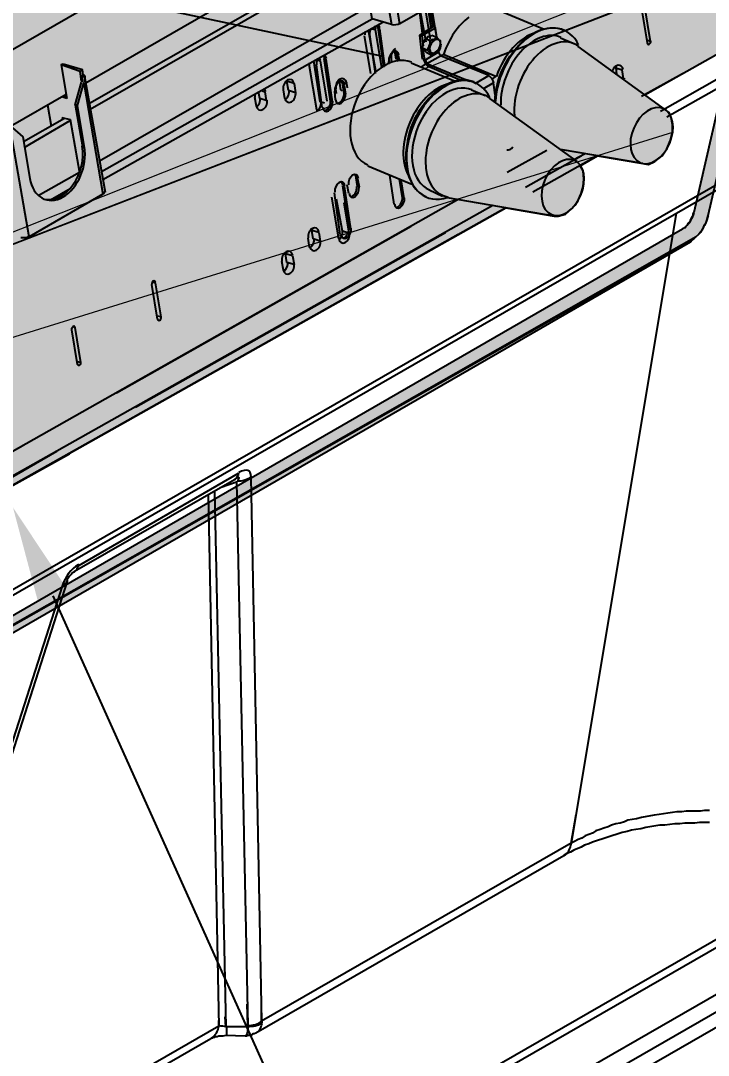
# Model space of a CAD drawing. Header units: feet. Extents: x -689 to 11593, y -511 to 1546.
# Drawn here: x 100.38 to 118.09, y 1301.52 to 1328.2 of the extents above; entities that cross this region are included whole.
import ezdxf
from ezdxf import colors
from ezdxf.entities.mleader import LeaderData, LeaderLine
from ezdxf.enums import TextEntityAlignment as Align
from ezdxf.math import Vec2, Vec3

# ---------------------------------------------------------------- set-up
doc = ezdxf.new("R2018")
doc.units = ezdxf.units.FT
doc.header["$MEASUREMENT"] = 0
for name, color, linetype in [('EQUIPMENT', 6, 'Continuous'), ('G-ANNO-TEXT', 1, 'Continuous'), ('PDF_0', 7, 'Continuous'), ('PDF_THIN', 7, 'Continuous'), ('TEXT', 1, 'Continuous')]:
    doc.layers.add(name, color=color, linetype=linetype)
doc.styles.add('NEI-A', font='arial.ttf')
doc.styles.get("Standard").update_dxf_attribs({"font": 'arial.ttf'})

# ---------------------------------------------------------------- blocks, each defined once
blk = doc.blocks.new('DETAIL_TITLE')
at = {"style": 'NEI-A', "flags": 8}
blk.add_attdef('#', text='', height=0.2, dxfattribs=at).set_placement((0.5922, -0.5109), align=Align.MIDDLE_CENTER)
at = {"lineweight": 30, "flags": 104}
blk.add_attdef('DETAIL_TITLE', text='', height=0.2, dxfattribs=at).set_placement((0.9099, -0.5251), align=Align.BOTTOM_LEFT)
at = {"style": 'NEI-A'}
for tag, p in [('SCALE:', (0.9386, -0.7379)), ('1"_=_', (1.5474, -0.7379))]:
    blk.add_attdef(tag, text='', height=0.1, dxfattribs=at).set_placement(p, align=Align.BOTTOM_LEFT)

msp = doc.modelspace()

# ---------------------------------------------------------------- linework, layer by layer
at = {"layer": 'EQUIPMENT'}
for points in [[(117.02884, 1325.71684), (120.47014, 1327.65715), (121.58673, 1328.27951), (121.71487, 1328.609), (120.98268, 1328.84696), (121.40369, 1329.81711), (121.27555, 1330.58592)], [(116.8641, 1325.86328), (118.31017, 1326.68699), (121.71487, 1328.609)], [(92.53702, 1311.80519), (92.90311, 1309.35235), (118.43831, 1324.0511), (118.43831, 1326.52225)], [(117.94408, 1322.80638), (117.98069, 1322.8796), (117.99899, 1322.93451), (118.0356, 1322.98942), (118.05391, 1323.04434), (118.09052, 1323.17247), (118.87762, 1326.57717), (118.47492, 1326.54056), (117.72442, 1323.24569), (117.70612, 1323.19078), (117.66951, 1323.09925)], [(92.79328, 1309.13269), (118.34678, 1323.84975), (118.38339, 1323.86805), (118.43831, 1323.88636), (118.49322, 1323.92297), (118.60305, 1323.95958), (118.67627, 1323.97788), (118.73119, 1323.99619), (119.02406, 1324.06941)], [(73.51833, 1297.03322), (73.4085, 1297.39931), (117.43154, 1322.82468), (117.44985, 1322.84299), (117.48646, 1322.86129), (117.50476, 1322.86129), (117.52307, 1322.8979), (117.61459, 1322.98942), (117.66951, 1323.09925)], [(117.2668, 1323.22739), (114.55769, 1306.99103), (114.68582, 1307.72322)], [(117.6329, 1323.02603), (117.57798, 1322.97112), (117.54137, 1322.91621), (117.50476, 1322.8796), (117.43154, 1322.82468)], [(117.6329, 1323.02603), (117.6329, 1323.04434), (117.68781, 1323.15417), (117.70612, 1323.17247), (117.70612, 1323.20908), (117.72442, 1323.24569)], [(118.09052, 1323.17247), (118.0356, 1323.00773), (118.0173, 1322.97112), (117.99899, 1322.91621), (117.96238, 1322.86129), (117.94408, 1322.82468), (117.90747, 1322.76977), (117.88916, 1322.73316), (117.70612, 1322.55011), (117.66951, 1322.5318)], [(117.85255, 1322.69655), (117.88916, 1322.75146), (117.94408, 1322.80638)], [(117.77934, 1322.62333), (73.4085, 1297.39931)], [(117.66951, 1322.5318), (73.4085, 1297.39931), (117.72442, 1322.56841)], [(73.51833, 1297.03322), (117.6329, 1322.49519), (117.66951, 1322.5318), (117.72442, 1322.56841)], [(139.98306, 1316.98545), (87.1371, 1286.56287)], [(140.1478, 1316.87562), (87.32015, 1286.45304)], [(105.47851, 1302.26839), (96.19798, 1296.92339), (101.57959, 1313.7455), (101.57959, 1313.80041), (101.6162, 1313.83702), (101.6162, 1313.85533), (101.65281, 1313.89194), (101.68942, 1313.92855), (101.68942, 1313.94685), (101.70772, 1313.96516), (101.72603, 1313.96516), (101.74433, 1313.98346), (101.76264, 1313.98346), (101.76264, 1314.00177), (105.88122, 1316.36309), (105.89952, 1316.36309), (105.89952, 1316.38139)], [(101.87246, 1314.14821), (105.99104, 1316.52783)], [(106.30223, 1316.418), (106.5768, 1302.39652), (106.5768, 1303.03719)], [(105.36868, 1316.07021), (105.66156, 1302.25009), (105.64325, 1302.50635)], [(105.51512, 1316.16173), (105.93613, 1316.30817), (106.22901, 1302.2867), (106.2107, 1302.83584)], [(105.20394, 1315.97869), (105.47851, 1302.26839), (105.47851, 1302.41483)], [(88.01573, 1284.80561), (140.87999, 1315.24649)], [(118.12713, 1307.83305), (117.99899, 1307.83305), (117.88916, 1307.81475), (117.52307, 1307.81475), (117.41324, 1307.79644), (117.28511, 1307.79644), (117.17528, 1307.77814), (117.04714, 1307.75983), (116.82749, 1307.72322), (116.69935, 1307.70492), (116.36987, 1307.65), (116.24173, 1307.61339), (116.02207, 1307.57678), (115.93055, 1307.54017), (115.82072, 1307.50356), (115.71089, 1307.48526), (115.60106, 1307.44865), (115.50954, 1307.41204), (115.39971, 1307.37543), (115.30819, 1307.33882), (115.19836, 1307.30221), (115.10683, 1307.2473), (114.92379, 1307.17408), (114.83226, 1307.11916), (114.74074, 1307.08255), (114.64921, 1307.02764), (114.55769, 1306.99103), (106.5768, 1302.39652)], [(118.12713, 1307.52187), (117.87086, 1307.52187), (117.74273, 1307.50356), (117.48646, 1307.50356), (117.35833, 1307.48526), (117.23019, 1307.48526), (116.97392, 1307.44865), (116.84579, 1307.44865), (116.58952, 1307.41204), (116.47969, 1307.39373), (116.35156, 1307.35713), (116.22343, 1307.33882), (116.1136, 1307.32052), (116.00377, 1307.28391), (115.87564, 1307.2656), (115.10683, 1307.00933), (115.01531, 1306.97272), (114.90548, 1306.93611), (114.81396, 1306.8812), (114.63091, 1306.80798), (114.53939, 1306.75307), (114.44786, 1306.71646), (114.37464, 1306.66154), (106.43036, 1302.08534), (106.39375, 1302.06704), (106.35714, 1302.06704), (106.33884, 1302.04873), (106.30223, 1302.03043), (106.22901, 1302.03043), (106.1924, 1302.01212), (106.15579, 1302.01212), (105.66156, 1302.03043), (105.58834, 1302.01212), (105.47851, 1302.01212), (105.4419, 1301.99382), (105.38699, 1301.99382), (105.36868, 1301.97551), (105.33207, 1301.97551), (105.31377, 1301.95721), (105.29546, 1301.95721), (105.27716, 1301.9389), (96.10645, 1296.66712)]]:
    msp.add_lwpolyline(points, dxfattribs=at)
msp.add_lwpolyline([(87.85099, 1285.09849), (87.85099, 1285.55611), (140.67864, 1315.97869), (140.71525, 1315.53937)], close=True, dxfattribs=at)
msp.add_lwpolyline([(101.86937, 1314.17638, 0.18088695), (101.45145, 1313.63567), (95.86849, 1296.22781), (96.12476, 1297.01491)], format="xyb", dxfattribs=at)
for points in [[(106.31629, 1316.43666), (106.31193, 1316.61408), (106.19428, 1316.653), (105.99918, 1316.54155)], [(105.90362, 1316.37534), (105.95418, 1316.40445), (105.98758, 1316.46051), (105.99928, 1316.53588)], [(105.96682, 1316.33312), (106.03165, 1316.40752), (106.01614, 1316.43011), (105.92365, 1316.39603)], [(105.95577, 1316.32642), (106.08925, 1316.32608), (106.21808, 1316.36529), (106.31393, 1316.43544)], [(101.76674, 1313.99571), (101.8173, 1314.02483), (101.8507, 1314.08089), (101.8624, 1314.15626)], [(114.36913, 1306.66652), (114.47187, 1306.72569), (114.54056, 1306.83822), (114.56583, 1306.98879)]]:
    msp.add_open_spline(points, degree=3, dxfattribs=at)
for points in [[(117.72442, 1323.24569), (118.09052, 1323.17247), (118.47492, 1326.54056)], [(118.09052, 1323.17247), (118.47492, 1326.54056), (118.87762, 1326.57717)], [(117.43154, 1322.82468), (117.94408, 1322.80638), (73.4085, 1297.39931)], [(117.94408, 1322.80638), (73.4085, 1297.39931), (117.88916, 1322.75146)], [(117.88916, 1322.75146), (117.85255, 1322.69655), (73.4085, 1297.39931)], [(117.85255, 1322.69655), (73.4085, 1297.39931), (117.77934, 1322.62333)], [(117.6329, 1322.49519), (73.4085, 1297.39931), (73.51833, 1297.03322)]]:
    msp.add_solid(points, dxfattribs=at)
at = {"layer": 'PDF_0', "lineweight": 25}
msp.add_lwpolyline([(100.1152, 1316.18004), (112.87365, 1323.37383), (114.11838, 1323.15417), (114.2282, 1323.15417), (114.41125, 1323.20908), (114.576, 1323.35552), (114.72243, 1323.52026), (114.81396, 1323.73992), (114.86887, 1323.92297), (114.88718, 1324.10602), (114.86887, 1324.32567), (114.79565, 1324.45381), (115.23497, 1324.71008), (116.40648, 1324.50872), (116.55291, 1324.49042), (116.71766, 1324.56364), (116.90071, 1324.71008), (117.02884, 1324.89312), (117.12036, 1325.11278), (117.17528, 1325.31413), (117.17528, 1325.51549), (117.13867, 1325.69853), (117.08375, 1325.82667), (116.99223, 1325.89989), (116.46139, 1326.28429), (120.98268, 1328.84696)], dxfattribs=at)
at = {"layer": 'PDF_0', "color": 7, "true_color": 0xffffff, "transparency": 33554559}
for points in [[(117.6329, 1323.02603), (118.0356, 1322.98942), (117.57798, 1322.97112)], [(117.66951, 1323.09925), (118.05391, 1323.04434), (117.6329, 1323.02603)], [(118.05391, 1323.04434), (117.6329, 1323.02603), (118.0356, 1322.98942)], [(117.70612, 1323.19078), (118.09052, 1323.17247), (117.66951, 1323.09925)], [(118.09052, 1323.17247), (117.66951, 1323.09925), (118.05391, 1323.04434)], [(117.72442, 1323.24569), (117.70612, 1323.19078), (118.09052, 1323.17247)], [(117.50476, 1322.8796), (117.43154, 1322.82468), (117.94408, 1322.80638)], [(117.54137, 1322.91621), (117.98069, 1322.8796), (117.50476, 1322.8796)], [(117.98069, 1322.8796), (117.50476, 1322.8796), (117.94408, 1322.80638)], [(117.57798, 1322.97112), (117.99899, 1322.93451), (117.54137, 1322.91621)], [(117.99899, 1322.93451), (117.54137, 1322.91621), (117.98069, 1322.8796)], [(118.0356, 1322.98942), (117.57798, 1322.97112), (117.99899, 1322.93451)]]:
    msp.add_solid(points, dxfattribs=at)
at = {"layer": 'PDF_THIN', "lineweight": 25}
for points in [[(69.32653, 1309.71844), (122.26401, 1340.17763), (122.30062, 1339.93967)], [(109.37743, 1331.18997), (109.41404, 1331.08015), (109.41404, 1331.06184), (109.92658, 1328.09646), (109.43235, 1328.2429)], [(112.04993, 1329.21306), (110.14623, 1328.11477), (109.652, 1331.00693), (109.96319, 1330.69575), (110.14623, 1329.61576)], [(102.05551, 1326.59547), (109.01134, 1330.60422)], [(102.14704, 1326.06463), (108.99303, 1329.98186)], [(102.45822, 1324.30737), (109.43235, 1328.2429), (109.13947, 1329.94525), (108.91981, 1330.01847), (108.93812, 1329.94525)], [(102.16534, 1325.91819), (109.13947, 1329.92694)], [(116.46139, 1326.28429), (120.98268, 1328.84696)], [(102.4033, 1324.58194), (109.37743, 1328.59069)], [(110.73199, 1327.87681), (110.65877, 1328.40765)], [(110.82351, 1327.63884), (110.67707, 1328.42595)], [(110.93334, 1327.71206), (110.80521, 1328.49917)], [(110.95165, 1328.00494), (110.87843, 1328.53578)], [(111.00656, 1328.02324), (110.91504, 1328.57239)], [(110.95165, 1328.59069), (111.07978, 1327.80359)], [(113.86211, 1327.96833), (112.72721, 1328.44425)], [(116.36987, 1328.49917), (116.5163, 1327.62054)], [(116.60783, 1327.65715), (116.46139, 1328.55408)], [(109.70692, 1328.15138), (102.49483, 1324.08771)], [(109.39574, 1326.83343), (109.23099, 1327.80359)], [(109.52387, 1326.90665), (109.34082, 1327.95003)], [(109.35913, 1327.8402), (109.50557, 1326.83343)], [(109.41404, 1327.98663), (109.50557, 1327.96833), (109.67031, 1326.97987)], [(109.57879, 1328.02324), (109.72522, 1326.99818)], [(109.6337, 1327.98663), (109.57879, 1328.02324)], [(109.76183, 1327.03479), (109.6337, 1327.98663)], [(110.73199, 1327.19953), (110.65877, 1327.82189), (111.00656, 1328.04155), (111.06147, 1328.00494)], [(110.65877, 1327.82189), (110.71368, 1327.80359), (110.75029, 1327.54732)], [(110.96995, 1327.82189), (111.09808, 1327.76698), (111.06147, 1328.00494), (110.71368, 1327.80359)], [(110.95165, 1327.30936), (110.84182, 1327.36427), (110.7869, 1327.41919), (110.75029, 1327.4558), (110.73199, 1327.49241), (110.73199, 1327.52901), (110.75029, 1327.54732), (110.75029, 1327.62054), (110.7686, 1327.63884), (110.7686, 1327.65715), (110.80521, 1327.73037), (110.82351, 1327.73037), (110.87843, 1327.78528), (110.89673, 1327.78528), (110.91504, 1327.80359), (110.95165, 1327.80359), (110.96995, 1327.82189)], [(114.33803, 1327.93172), (114.35634, 1327.93172)], [(110.91504, 1327.67545), (110.80521, 1327.73037)], [(110.87843, 1327.78528), (110.82351, 1327.73037)], [(110.89673, 1327.52901), (110.89673, 1327.54732), (110.91504, 1327.58393)], [(110.91504, 1327.67545), (110.95165, 1327.67545)], [(110.91504, 1327.67545), (110.91504, 1327.58393)], [(111.00656, 1327.71206), (110.96995, 1327.69376), (110.95165, 1327.67545)], [(111.00656, 1327.71206), (111.02486, 1327.71206)], [(111.06147, 1327.74867), (111.02486, 1327.71206)], [(111.06147, 1327.74867), (111.07978, 1327.74867), (111.09808, 1327.76698), (111.11639, 1327.74867)], [(111.153, 1327.71206), (111.11639, 1327.74867)], [(111.153, 1327.71206), (111.153, 1327.69376)], [(111.18961, 1327.58393), (111.18961, 1327.67545), (111.153, 1327.69376)], [(114.63091, 1327.60223), (114.28312, 1327.74867)], [(116.60783, 1327.65715), (116.498, 1327.69376)], [(110.05471, 1327.19953), (110.0181, 1327.41919), (110.03641, 1327.41919)], [(110.05471, 1327.30936), (110.09132, 1327.14461)], [(110.10962, 1327.29105), (110.05471, 1327.30936)], [(110.14623, 1327.14461), (110.10962, 1327.29105)], [(110.73199, 1327.49241), (110.86012, 1327.43749)], [(110.7869, 1327.18122), (110.75029, 1327.4558)], [(110.7869, 1327.18122), (111.13469, 1327.38258), (111.13469, 1327.40088)], [(110.84182, 1327.0897), (111.18961, 1327.29105)], [(110.87843, 1327.41919), (110.86012, 1327.43749), (110.87843, 1327.4741), (110.87843, 1327.49241)], [(110.89673, 1327.52901), (110.87843, 1327.49241)], [(110.87843, 1327.41919), (110.91504, 1327.38258)], [(110.91504, 1327.36427), (110.91504, 1327.38258)], [(110.91504, 1327.36427), (110.95165, 1327.34597), (110.95165, 1327.30936), (110.98825, 1327.30936), (111.02486, 1327.34597)], [(111.04317, 1327.34597), (111.02486, 1327.34597)], [(111.04317, 1327.34597), (111.07978, 1327.36427), (111.11639, 1327.40088)], [(112.43433, 1326.77852), (111.18961, 1327.29105)], [(112.52586, 1326.68699), (112.61738, 1326.76021), (111.26283, 1327.32766), (111.20791, 1327.29105)], [(116.99223, 1325.89989), (114.74074, 1327.52901)], [(101.46976, 1327.07139), (101.41484, 1327.05309), (101.56128, 1326.19276)], [(101.94568, 1326.63208), (101.90907, 1326.88835), (101.41484, 1327.05309)], [(101.90907, 1326.88835), (101.96399, 1326.92496), (101.46976, 1327.07139)], [(108.20593, 1326.06463), (108.0961, 1326.10124), (107.93135, 1327.16292)], [(107.98627, 1327.19953), (108.0961, 1327.16292), (108.26084, 1326.11955)], [(107.98627, 1327.05309), (108.13271, 1325.9548)], [(108.18762, 1327.21783), (108.35236, 1326.11955)], [(108.24253, 1327.19953), (108.18762, 1327.21783)], [(108.40728, 1326.10124), (108.24253, 1327.19953)], [(109.85336, 1327.14461), (109.85336, 1327.07139)], [(109.92658, 1327.14461), (109.92658, 1327.21783)], [(110.43911, 1327.108), (111.57401, 1326.63208)], [(110.69538, 1326.99818), (110.80521, 1327.07139)], [(110.84182, 1327.0897), (111.9401, 1326.63208)], [(110.86012, 1327.03479), (111.73875, 1326.65038)], [(102.0189, 1326.74191), (101.92738, 1326.76021), (101.98229, 1326.79682), (101.96399, 1326.92496)], [(102.0189, 1326.76021), (102.54974, 1323.77653)], [(112.08654, 1326.57717), (112.43433, 1326.77852)], [(115.71089, 1326.97987), (115.87564, 1326.92496)], [(115.71089, 1326.97987), (115.7292, 1326.81513)], [(115.91225, 1326.7053), (115.87564, 1326.92496)], [(116.36987, 1326.24768), (117.43154, 1326.83343)], [(101.83585, 1326.00972), (101.78094, 1326.02802), (101.94568, 1326.61377)], [(101.78094, 1326.02802), (101.96399, 1324.94804), (102.0189, 1324.92973), (101.83585, 1326.00972), (102.0006, 1326.59547)], [(102.0006, 1326.59547), (102.49483, 1323.72162)], [(107.27238, 1326.39412), (107.23577, 1326.63208)], [(107.41882, 1326.57717), (107.23577, 1326.63208)], [(107.41882, 1326.57717), (107.45543, 1326.3392)], [(108.66355, 1326.54056), (108.70015, 1326.3209)], [(108.71846, 1326.52225), (108.66355, 1326.54056)], [(108.75507, 1326.30259), (108.71846, 1326.52225)], [(112.04993, 1326.59547), (112.06824, 1326.59547)], [(112.59908, 1326.28429), (112.56247, 1326.59547), (112.2879, 1326.43073)], [(115.91225, 1326.7053), (115.85733, 1326.7236)], [(100.1152, 1325.47888), (101.54298, 1326.30259)], [(101.56128, 1326.19276), (101.43315, 1326.22937)], [(101.48806, 1326.26598), (101.54298, 1326.24768)], [(106.44866, 1325.99141), (106.41205, 1326.21107)], [(106.54019, 1326.19276), (106.50358, 1326.35751)], [(106.5768, 1326.39412), (106.66832, 1326.35751)], [(106.66832, 1326.35751), (106.70493, 1326.13785)], [(107.18086, 1326.19276), (107.14425, 1326.41242)], [(107.45543, 1326.3392), (107.27238, 1326.39412)], [(108.46219, 1326.37581), (108.4805, 1326.15615)], [(108.51711, 1326.3209), (108.4988, 1326.43073)], [(108.75507, 1326.30259), (108.70015, 1326.3209)], [(111.99502, 1326.41242), (112.34281, 1326.26598)], [(115.23497, 1324.71008), (116.40648, 1324.50872), (116.55291, 1324.49042), (116.71766, 1324.56364), (116.90071, 1324.71008), (117.02884, 1324.89312), (117.12036, 1325.11278), (117.17528, 1325.31413), (117.17528, 1325.51549), (117.13867, 1325.69853), (117.08375, 1325.82667), (116.99223, 1325.89989), (116.46139, 1326.28429)], [(101.06705, 1326.02802), (101.15858, 1325.47888)], [(106.70493, 1326.13785), (106.54019, 1326.19276)], [(108.40728, 1326.10124), (108.35236, 1326.11955)], [(112.45264, 1326.19276), (114.70413, 1324.56364)], [(100.44469, 1325.07617), (101.50637, 1325.68023)], [(101.43315, 1325.69853), (101.45145, 1325.66193)], [(101.43315, 1325.69853), (101.65281, 1325.64362), (101.89077, 1324.27076)], [(102.49483, 1323.72162), (100.59113, 1322.62333), (100.0969, 1325.49718), (100.42639, 1325.20431), (100.60943, 1324.12432)], [(100.46299, 1324.92973), (101.65281, 1325.62532)], [(116.40648, 1324.50872), (114.28312, 1324.87482)], [(112.91026, 1324.28907), (113.93533, 1324.85651)], [(113.38618, 1323.90466), (114.81396, 1324.71008)], [(115.14344, 1324.65516), (113.56923, 1323.77653)], [(114.63091, 1324.61855), (114.90548, 1324.76499)], [(115.23497, 1324.71008), (114.79565, 1324.45381)], [(109.32252, 1324.45381), (110.45742, 1323.97788)], [(112.87365, 1323.37383), (114.11838, 1323.15417), (114.2282, 1323.15417), (114.41125, 1323.20908), (114.576, 1323.35552), (114.72243, 1323.52026), (114.81396, 1323.73992), (114.86887, 1323.92297), (114.88718, 1324.10602), (114.86887, 1324.32567), (114.79565, 1324.45381)], [(100.82909, 1323.68501), (101.89077, 1324.28907)], [(109.01134, 1324.14263), (109.04795, 1323.92297)], [(109.06625, 1324.10602), (109.01134, 1324.14263)], [(109.10286, 1323.90466), (109.06625, 1324.10602)], [(109.9998, 1323.46535), (109.88997, 1324.21585)], [(110.12793, 1324.10602), (110.20115, 1323.63009)], [(110.20115, 1323.63009), (110.25606, 1323.61179), (110.18284, 1324.08771)], [(101.14027, 1323.57518), (101.65281, 1323.86805)], [(108.66355, 1323.94127), (108.82829, 1322.84299)], [(108.71846, 1323.92297), (108.66355, 1323.94127)], [(108.8832, 1322.82468), (108.71846, 1323.92297)], [(108.82829, 1323.73992), (108.79168, 1323.95958)], [(109.10286, 1323.90466), (109.04795, 1323.92297)], [(110.89673, 1323.83145), (111.24452, 1323.6667)], [(111.66553, 1323.59348), (99.45623, 1316.69257)], [(108.57202, 1322.56841), (108.38897, 1323.6484)], [(108.60863, 1322.67824), (108.46219, 1323.75823)], [(108.70015, 1323.50196), (108.82829, 1322.71485), (108.66355, 1322.76977), (108.51711, 1323.59348)], [(110.80521, 1323.6667), (110.82351, 1323.6484)], [(114.11838, 1323.15417), (111.37266, 1323.63009)], [(112.54416, 1323.42874), (99.95046, 1316.32648)], [(112.87365, 1323.37383), (100.1152, 1316.18004)], [(102.84262, 1318.59627), (110.43911, 1322.8979)], [(103.33685, 1318.23018), (111.31774, 1322.73316)], [(107.91305, 1322.56841), (107.87644, 1322.78807)], [(108.05949, 1322.73316), (107.87644, 1322.78807)], [(108.05949, 1322.73316), (108.0961, 1322.5135)], [(108.8832, 1322.82468), (108.82829, 1322.84299)], [(111.64723, 1322.67824), (103.46498, 1318.06543)], [(107.82152, 1322.34876), (107.78491, 1322.58672)], [(108.0961, 1322.5135), (107.91305, 1322.56841)], [(108.55372, 1322.56841), (108.62694, 1322.60502)], [(107.14425, 1321.763), (107.10764, 1321.98266)], [(107.23577, 1321.96436), (107.19916, 1322.18401)], [(107.38221, 1322.1291), (107.19916, 1322.18401)], [(107.41882, 1321.90944), (107.23577, 1321.96436)], [(107.38221, 1322.1291), (107.41882, 1321.90944)], [(107.14425, 1321.763), (107.19916, 1321.78131)], [(103.9043, 1320.49997), (103.75786, 1321.39691)], [(103.77616, 1321.45182), (103.84938, 1321.43352)], [(103.99582, 1320.55489), (103.84938, 1321.43352)], [(103.99582, 1320.55489), (103.88599, 1320.57319)], [(101.83585, 1319.32846), (101.68942, 1320.2254)], [(101.92738, 1319.38338), (101.78094, 1320.28031), (101.70772, 1320.29862)], [(101.81755, 1319.41999), (101.92738, 1319.38338)], [(99.38301, 1316.65596), (100.42639, 1317.24172)], [(99.87724, 1316.27156), (101.30502, 1317.09528)], [(101.6345, 1317.02206), (100.02368, 1316.12512)]]:
    msp.add_lwpolyline(points, dxfattribs=at)
at = {"layer": 'PDF_THIN', "color": 7, "lineweight": 0, "true_color": 0xffffff}
for points in [[(117.17528, 1325.31413), (68.59434, 1310.21267), (121.55012, 1331.24489), (121.62334, 1331.26319)], [(121.34877, 1330.64083), (68.59434, 1310.21267), (121.38538, 1330.65914)], [(121.31216, 1330.60422), (68.59434, 1310.21267), (121.34877, 1330.62253)]]:
    msp.add_lwpolyline(points, dxfattribs=at)
at = {"layer": 'PDF_THIN', "lineweight": 25}
for points in [[(112.58902, 1326.11728, -0.17138785), (113.2227, 1327.5737)], [(112.98323, 1327.27822, 0.11602849), (112.62979, 1326.44488, -0.11602849)], [(108.00457, 1325.89989), (107.82152, 1327.01648, -0.09276661), (107.82041, 1327.11089)], [(115.70669, 1327.01765, -0.03591116), (115.71336, 1326.99147)], [(102.01347, 1326.60555, 0.06204264), (102.03494, 1326.73785, -0.06204264)], [(107.25654, 1326.62537, 0.03591116), (107.24987, 1326.65156, -0.03591116)], [(108.64771, 1326.40571, -0.02216926), (108.64524, 1326.39412), (108.62694, 1326.41242), (108.59033, 1326.63208), (108.77337, 1326.57717), (108.79168, 1326.46734)], [(108.60443, 1326.66986, -0.03591116), (108.6111, 1326.64368)], [(115.9359, 1326.69362, 0.02751033), (115.93302, 1326.7169, -0.02751033)], [(110.69513, 1325.94197, 0.11602849), (110.34169, 1325.10863, -0.11602849)], [(111.39868, 1325.97205, 0.19076359), (110.80545, 1324.57336, -0.19076359)], [(107.89721, 1322.79967, 0.03591116), (107.89054, 1322.82585, -0.03591116)], [(107.21327, 1322.2218, -0.03591116), (107.21993, 1322.19561)], [(106.22495, 1302.28696, -0.04552843), (106.22901, 1302.25009), (105.66156, 1302.25009)]]:
    msp.add_lwpolyline(points, format="xyb", dxfattribs=at)
for centre, radius, start, end in [((109.48182, 1327.86883), 0.23841, 168.515436, 189.715302), ((110.9608, 1327.57477), 0.24711, 312.988206, 3.5154), ((109.83518, 1327.39751), 0.18836, 10.175953, 18.402649), ((109.88075, 1327.17911), 0.17931, 10.134349, 10.284269), ((109.32407, 1326.8816), 0.20556, 8.249635, 10.269066), ((106.64458, 1326.25801), 0.23841, 168.515436, 189.715302), ((105.70614, 1304.0226), 1.75508, 262.706757, 268.498395), ((106.16791, 1302.433), 0.43201, 347.952095, 355.515317)]:
    msp.add_arc(centre, radius, start, end, dxfattribs=at)
for points in [[(109.5703, 1328.02195), (109.56784, 1328.04453), (109.56184, 1328.06464), (109.55266, 1328.08102)], [(109.62522, 1328.00364), (109.62064, 1328.04569), (109.60387, 1328.0784), (109.57829, 1328.09516)], [(109.93512, 1328.0996), (109.99415, 1328.08232), (110.09145, 1328.09559), (110.15244, 1328.12924)], [(111.92621, 1328.28584), (111.64556, 1328.07329), (111.40993, 1327.73111), (111.27844, 1327.34514)], [(114.35021, 1327.95102), (114.0133, 1328.09391), (113.58452, 1327.95042), (113.2227, 1327.5737)], [(114.75103, 1327.57172), (114.51408, 1328.04785), (114.00766, 1328.14231), (113.50995, 1327.80323)], [(109.39102, 1327.97928), (109.37132, 1327.93381), (109.36293, 1327.88443), (109.36761, 1327.84149)], [(109.52634, 1327.97993), (109.52134, 1328.00749), (109.51103, 1328.03174), (109.49628, 1328.05062)], [(113.50995, 1327.80323), (113.01224, 1327.46415), (112.64378, 1326.77364), (112.60697, 1326.11101)], [(113.65632, 1327.89252), (113.23361, 1327.77665), (112.82567, 1327.32493), (112.63299, 1326.75939)], [(114.2899, 1327.76565), (113.978, 1327.89793), (113.5781, 1327.75026), (113.25325, 1327.38282)], [(110.94928, 1327.59765), (110.89621, 1327.50572), (110.89932, 1327.40457), (110.95623, 1327.37171)], [(111.14842, 1327.70462), (111.09151, 1327.73747), (111.00235, 1327.68958), (110.94928, 1327.59765)], [(111.15536, 1327.47868), (111.20844, 1327.57061), (111.20532, 1327.67177), (111.14842, 1327.70462)], [(114.75574, 1327.5339), (114.44531, 1327.76007), (113.99511, 1327.64541), (113.62657, 1327.24633)], [(116.51548, 1327.62278), (116.52122, 1327.59112), (116.54673, 1327.57676), (116.57245, 1327.59069)], [(116.57245, 1327.59069), (116.59818, 1327.60461), (116.61439, 1327.64157), (116.60865, 1327.67322)], [(108.19744, 1327.23484), (108.19443, 1327.26248), (108.18613, 1327.28631), (108.17328, 1327.30419)], [(108.25236, 1327.21654), (108.24704, 1327.26539), (108.22532, 1327.30128), (108.19297, 1327.31465)], [(110.44188, 1327.12207), (109.97187, 1327.32142), (109.33967, 1326.89075), (109.0298, 1326.16015)], [(109.97255, 1327.39314), (109.90141, 1327.34836), (109.85184, 1327.23768), (109.86184, 1327.14591)], [(109.94429, 1327.37117), (109.92295, 1327.32404), (109.91566, 1327.27113), (109.92411, 1327.22454)], [(110.03735, 1327.47455), (109.99922, 1327.45561), (109.96564, 1327.4183), (109.94429, 1327.37117)], [(110.11945, 1327.30806), (110.10945, 1327.39982), (110.04369, 1327.43791), (109.97255, 1327.39314)], [(110.06453, 1327.32636), (110.06052, 1327.36325), (110.0471, 1327.39309), (110.0264, 1327.4112)], [(110.95623, 1327.37171), (111.01314, 1327.33886), (111.10229, 1327.38675), (111.15536, 1327.47868)], [(111.14206, 1327.39873), (111.14684, 1327.35988), (111.17611, 1327.31706), (111.20742, 1327.30308)], [(113.25325, 1327.38282), (112.9284, 1327.01539), (112.73288, 1326.4896), (112.7464, 1326.01982)], [(108.02786, 1327.21248), (108.00148, 1327.16216), (107.98933, 1327.10414), (107.99475, 1327.05439)], [(108.09857, 1327.17452), (108.09357, 1327.20208), (108.08326, 1327.22633), (108.0685, 1327.24521)], [(110.74664, 1327.2215), (110.75686, 1327.14881), (110.81186, 1327.06776), (110.86948, 1327.04046)], [(110.79427, 1327.19738), (110.79905, 1327.15853), (110.82832, 1327.1157), (110.85963, 1327.10173)], [(113.62657, 1327.24633), (113.25803, 1326.84725), (113.04872, 1326.24774), (113.10161, 1325.74269)], [(115.77293, 1327.04811), (115.7123, 1327.04162), (115.65394, 1326.98526), (115.62755, 1326.90773)], [(115.89641, 1326.93655), (115.88313, 1327.00983), (115.83356, 1327.05461), (115.77293, 1327.04811)], [(101.96109, 1326.62209), (101.98206, 1326.69495), (101.97168, 1326.76258), (101.9379, 1326.77315)], [(102.0294, 1326.73612), (102.04448, 1326.76056), (102.03024, 1326.78251), (101.99206, 1326.79369)], [(112.06211, 1326.61477), (111.53627, 1326.83779), (110.82999, 1326.35842), (110.4846, 1325.54406)], [(112.46293, 1326.21717), (112.20781, 1326.72979), (111.64421, 1326.7955), (111.12084, 1326.37363)], [(112.56612, 1326.5918), (112.5559, 1326.66449), (112.5009, 1326.74555), (112.44328, 1326.77285)], [(107.25037, 1326.66673), (107.17318, 1326.62494), (107.12457, 1326.51409), (107.14178, 1326.41913)], [(107.42129, 1326.57046), (107.40408, 1326.66541), (107.32755, 1326.70851), (107.25037, 1326.66673)], [(108.58138, 1326.62434), (108.51025, 1326.57956), (108.46068, 1326.46887), (108.47067, 1326.37711)], [(108.60492, 1326.68503), (108.52774, 1326.64324), (108.47912, 1326.53239), (108.49633, 1326.43744)], [(108.72828, 1326.53926), (108.71829, 1326.63102), (108.65252, 1326.66911), (108.58138, 1326.62434)], [(108.77584, 1326.58876), (108.75863, 1326.68372), (108.68211, 1326.72682), (108.60492, 1326.68503)], [(108.67337, 1326.55756), (108.66935, 1326.59445), (108.65594, 1326.62429), (108.63523, 1326.6424)], [(111.36822, 1326.55627), (110.98699, 1326.45177), (110.61384, 1326.07231), (110.40266, 1325.5744)], [(112.0018, 1326.41109), (111.5411, 1326.60649), (110.92284, 1326.18771), (110.62086, 1325.47572)], [(106.45291, 1325.96875), (106.51991, 1326.01793), (106.55822, 1326.1185), (106.54266, 1326.20436)], [(106.6891, 1326.3691), (106.6841, 1326.39667), (106.67379, 1326.42092), (106.65903, 1326.4398)], [(107.17839, 1326.19947), (107.1956, 1326.10452), (107.27212, 1326.06142), (107.34931, 1326.1032)], [(107.20341, 1326.1701), (107.27041, 1326.21929), (107.30872, 1326.31986), (107.29315, 1326.40571)], [(107.34931, 1326.1032), (107.42649, 1326.14499), (107.47511, 1326.25584), (107.4579, 1326.3508)], [(108.63588, 1326.07237), (108.70702, 1326.11715), (108.75658, 1326.22784), (108.74659, 1326.3196)], [(108.66501, 1326.15927), (108.69922, 1326.21328), (108.7162, 1326.28075), (108.70998, 1326.3379)], [(111.12084, 1326.37363), (110.59747, 1325.95177), (110.26236, 1325.16165), (110.32286, 1324.49215)], [(112.46764, 1326.19765), (112.17537, 1326.41059), (111.75711, 1326.32231), (111.39868, 1325.97205)], [(106.4462, 1325.99812), (106.46341, 1325.90316), (106.53993, 1325.86006), (106.61711, 1325.90185)], [(106.61711, 1325.90185), (106.6943, 1325.94364), (106.74292, 1326.05449), (106.72571, 1326.14945)], [(108.02713, 1325.87722), (108.09413, 1325.92641), (108.13243, 1326.02698), (108.11687, 1326.11284)], [(108.15949, 1325.9561), (108.16949, 1325.86434), (108.23525, 1325.82625), (108.30639, 1325.87102)], [(108.19378, 1325.8706), (108.23639, 1325.87092), (108.28302, 1325.9039), (108.31722, 1325.95791)], [(108.30639, 1325.87102), (108.37753, 1325.9158), (108.4271, 1326.02648), (108.4171, 1326.11825)], [(108.31722, 1325.95791), (108.35143, 1326.01193), (108.36841, 1326.0794), (108.36219, 1326.13655)], [(108.48898, 1326.15745), (108.49897, 1326.06569), (108.56474, 1326.0276), (108.63588, 1326.07237)], [(108.54157, 1326.07196), (108.58418, 1326.07227), (108.63081, 1326.10525), (108.66501, 1326.15927)], [(109.0298, 1326.16015), (108.71993, 1325.42955), (108.84975, 1324.67569), (109.31975, 1324.47635)], [(116.9319, 1325.93111), (116.67596, 1326.03966), (116.33568, 1325.81455), (116.17186, 1325.42831)], [(108.0021, 1325.9066), (108.00591, 1325.88562), (108.0128, 1325.86651), (108.02243, 1325.85021)], [(117.09871, 1325.03521), (117.26252, 1325.42145), (117.18784, 1325.82256), (116.9319, 1325.93111)], [(110.4846, 1325.54406), (110.13921, 1324.7297), (110.28549, 1323.88873), (110.81133, 1323.66571)], [(110.40266, 1325.5744), (110.19148, 1325.07648), (110.17805, 1324.54446), (110.3679, 1324.19774)], [(110.62086, 1325.47572), (110.31889, 1324.76374), (110.44756, 1324.02817), (110.90826, 1323.83277)], [(116.17186, 1325.42831), (116.00805, 1325.04207), (116.08273, 1324.64097), (116.33867, 1324.53241)], [(101.46656, 1323.6516), (101.85548, 1323.87581), (102.10254, 1324.45361), (102.01837, 1324.94215)], [(101.72141, 1323.95984), (101.92688, 1324.24625), (102.0201, 1324.63164), (101.96346, 1324.96045)], [(112.90351, 1324.86392), (112.95626, 1324.85057), (113.01631, 1324.88167), (113.05665, 1324.94322)], [(116.33867, 1324.53241), (116.59461, 1324.42386), (116.93489, 1324.64897), (117.09871, 1325.03521)], [(114.6438, 1324.59486), (114.38786, 1324.70341), (114.04758, 1324.4783), (113.88376, 1324.09206)], [(110.32286, 1324.49215), (110.38335, 1323.82266), (110.82234, 1323.46314), (111.3682, 1323.63604)], [(110.80545, 1324.57336), (110.80278, 1324.07221), (111.03004, 1323.71015), (111.38628, 1323.64804)], [(114.81061, 1323.69896), (114.97442, 1324.0852), (114.89974, 1324.48631), (114.6438, 1324.59486)], [(100.60997, 1324.13021), (100.69413, 1323.64168), (101.07764, 1323.42739), (101.46656, 1323.6516)], [(108.72828, 1323.93998), (108.71829, 1324.03174), (108.65252, 1324.06983), (108.58138, 1324.02505)], [(108.92917, 1324.2081), (108.85804, 1324.16333), (108.80847, 1324.05264), (108.81846, 1323.96088)], [(109.07607, 1324.12302), (109.06608, 1324.21479), (109.00031, 1324.25288), (108.92917, 1324.2081)], [(109.02116, 1324.14133), (109.01714, 1324.17821), (109.00373, 1324.20806), (108.98303, 1324.22617)], [(113.88376, 1324.09206), (113.71995, 1323.70582), (113.79463, 1323.30472), (114.05057, 1323.19616)], [(100.98455, 1323.5959), (101.23214, 1323.53326), (101.51594, 1323.67343), (101.72141, 1323.95984)], [(108.58138, 1324.02505), (108.51025, 1323.98028), (108.46068, 1323.86959), (108.47067, 1323.77783)], [(108.67337, 1323.95828), (108.66935, 1323.99516), (108.65594, 1324.02501), (108.63523, 1324.04312)], [(108.98367, 1323.65614), (109.05481, 1323.70092), (109.10437, 1323.8116), (109.09438, 1323.90337)], [(108.9945, 1323.74303), (109.02871, 1323.79705), (109.04569, 1323.86452), (109.03947, 1323.92167)], [(102.50104, 1323.73609), (102.5337, 1323.75411), (102.55069, 1323.7753), (102.54745, 1323.79396)], [(108.83677, 1323.74122), (108.84676, 1323.64946), (108.91253, 1323.61137), (108.98367, 1323.65614)], [(108.87105, 1323.65572), (108.91367, 1323.65604), (108.9603, 1323.68902), (108.9945, 1323.74303)], [(110.15518, 1323.38157), (110.22631, 1323.42634), (110.27588, 1323.53703), (110.26589, 1323.62879)], [(110.16601, 1323.46846), (110.20021, 1323.52248), (110.2172, 1323.58995), (110.21097, 1323.6471)], [(114.05057, 1323.19616), (114.30651, 1323.08761), (114.64679, 1323.31272), (114.81061, 1323.69896)], [(110.00828, 1323.46665), (110.01827, 1323.37488), (110.08404, 1323.33679), (110.15518, 1323.38157)], [(110.04256, 1323.38115), (110.08518, 1323.38147), (110.1318, 1323.41445), (110.16601, 1323.46846)], [(107.89104, 1322.84102), (107.81385, 1322.79924), (107.76523, 1322.68838), (107.78245, 1322.59343)], [(108.06196, 1322.74475), (108.04474, 1322.83971), (107.96822, 1322.88281), (107.89104, 1322.84102)], [(108.57627, 1322.54575), (108.64327, 1322.59494), (108.68158, 1322.69551), (108.66601, 1322.78136)], [(108.78232, 1322.59446), (108.85345, 1322.63924), (108.90302, 1322.74992), (108.89303, 1322.84169)], [(108.79315, 1322.68135), (108.82735, 1322.73537), (108.84434, 1322.80284), (108.83811, 1322.85999)], [(100.38001, 1322.60816), (100.43905, 1322.59088), (100.53635, 1322.60415), (100.59734, 1322.6378)], [(107.84408, 1322.3444), (107.91108, 1322.39358), (107.94938, 1322.49415), (107.93382, 1322.58001)], [(107.98997, 1322.2775), (108.06716, 1322.31929), (108.11578, 1322.43014), (108.09857, 1322.5251)], [(108.56955, 1322.57512), (108.58676, 1322.48017), (108.66329, 1322.43707), (108.74047, 1322.47885)], [(108.63542, 1322.67954), (108.64541, 1322.58778), (108.71118, 1322.54969), (108.78232, 1322.59446)], [(108.6697, 1322.59405), (108.71232, 1322.59436), (108.75894, 1322.62734), (108.79315, 1322.68135)], [(108.74047, 1322.47885), (108.81766, 1322.52064), (108.86627, 1322.63149), (108.84906, 1322.72645)], [(107.21376, 1322.23696), (107.13657, 1322.19518), (107.08796, 1322.08432), (107.10517, 1321.98937)], [(107.38468, 1322.1407), (107.36747, 1322.23565), (107.29094, 1322.27875), (107.21376, 1322.23696)], [(107.81906, 1322.37377), (107.83627, 1322.27881), (107.91279, 1322.23571), (107.98997, 1322.2775)], [(107.1668, 1321.74034), (107.2338, 1321.78953), (107.27211, 1321.8901), (107.25654, 1321.97595)], [(107.14178, 1321.76971), (107.15899, 1321.67476), (107.23551, 1321.63165), (107.3127, 1321.67344)], [(107.3127, 1321.67344), (107.38988, 1321.71523), (107.4385, 1321.82608), (107.42129, 1321.92104)], [(103.79323, 1321.48167), (103.7675, 1321.46775), (103.7513, 1321.43079), (103.75704, 1321.39914)], [(103.85021, 1321.44959), (103.84447, 1321.48124), (103.81896, 1321.4956), (103.79323, 1321.48167)], [(103.90347, 1320.50221), (103.90921, 1320.47056), (103.93472, 1320.45619), (103.96045, 1320.47012)], [(103.96045, 1320.47012), (103.98618, 1320.48405), (104.00238, 1320.521), (103.99664, 1320.55265)], [(101.72479, 1320.31017), (101.69906, 1320.29624), (101.68286, 1320.25929), (101.68859, 1320.22764)], [(101.78176, 1320.27808), (101.77603, 1320.30973), (101.75052, 1320.3241), (101.72479, 1320.31017)], [(101.83503, 1319.34901), (101.84077, 1319.31735), (101.86628, 1319.30299), (101.892, 1319.31692)], [(101.892, 1319.31692), (101.91773, 1319.33085), (101.93394, 1319.3678), (101.9282, 1319.39945)], [(101.44663, 1313.63256), (101.5135, 1313.65723), (101.55785, 1313.69736), (101.57398, 1313.74778)], [(105.28995, 1301.96219), (105.39269, 1302.02136), (105.46138, 1302.13389), (105.48665, 1302.28445)], [(105.67625, 1302.26435), (105.67653, 1302.11331), (105.67787, 1302.03049), (105.68003, 1302.03047)], [(106.16905, 1302.01872), (106.20596, 1302.01825), (106.23224, 1302.10159), (106.24324, 1302.25407)], [(106.23034, 1302.28664), (106.36382, 1302.2863), (106.49265, 1302.32551), (106.5885, 1302.39565)], [(106.23191, 1302.26671), (106.3625, 1302.25621), (106.48856, 1302.28458), (106.58317, 1302.34574)], [(106.4507, 1302.09438), (106.52023, 1302.1346), (106.56984, 1302.21816), (106.59444, 1302.3365)]]:
    msp.add_open_spline(points, degree=3, dxfattribs=at)
at = {"layer": 'PDF_THIN', "color": 7, "true_color": 0xffffff, "transparency": 33554559}
for points in [[(68.59434, 1310.21267), (118.56644, 1338.98782), (121.55012, 1331.24489)], [(121.51351, 1331.22658), (121.36708, 1331.13506), (68.59434, 1310.21267)], [(121.36708, 1331.13506), (68.59434, 1310.21267), (121.36708, 1331.09845)], [(121.36708, 1331.09845), (121.38538, 1331.06184), (68.59434, 1310.21267)], [(121.38538, 1331.06184), (68.59434, 1310.21267), (121.38538, 1331.02523)], [(121.38538, 1331.02523), (121.38538, 1330.98862), (68.59434, 1310.21267)], [(121.38538, 1330.98862), (68.59434, 1310.21267), (121.40369, 1330.97032)], [(121.40369, 1330.97032), (121.42199, 1330.95201), (68.59434, 1310.21267)], [(121.42199, 1330.95201), (68.59434, 1310.21267), (121.4403, 1330.9154)], [(121.4403, 1330.9154), (68.59434, 1310.21267), (121.4586, 1330.87879)], [(121.4586, 1330.87879), (121.4586, 1330.84218), (68.59434, 1310.21267)], [(121.4586, 1330.84218), (68.59434, 1310.21267), (121.4586, 1330.80557)], [(121.4586, 1330.80557), (121.4403, 1330.76896), (68.59434, 1310.21267)], [(121.4403, 1330.76896), (68.59434, 1310.21267), (121.42199, 1330.71405)], [(121.42199, 1330.71405), (121.40369, 1330.69575), (68.59434, 1310.21267)], [(121.40369, 1330.69575), (68.59434, 1310.21267), (121.38538, 1330.65914)], [(121.27555, 1330.58592), (68.59434, 1310.21267), (121.40369, 1329.81711)], [(121.40369, 1329.81711), (68.59434, 1310.21267), (120.98268, 1328.84696)], [(120.98268, 1328.84696), (116.46139, 1326.28429), (68.59434, 1310.21267)], [(116.46139, 1326.28429), (68.59434, 1310.21267), (116.99223, 1325.89989)], [(116.99223, 1325.89989), (117.08375, 1325.82667), (68.59434, 1310.21267)], [(117.08375, 1325.82667), (68.59434, 1310.21267), (117.13867, 1325.69853)], [(117.13867, 1325.69853), (117.17528, 1325.51549), (68.59434, 1310.21267)], [(117.17528, 1325.51549), (68.59434, 1310.21267), (117.17528, 1325.31413)], [(117.17528, 1325.31413), (117.12036, 1325.11278), (115.23497, 1324.71008)], [(117.12036, 1325.11278), (115.23497, 1324.71008), (117.02884, 1324.89312)], [(115.23497, 1324.71008), (116.90071, 1324.71008), (117.02884, 1324.89312)], [(115.23497, 1324.71008), (68.59434, 1310.21267), (114.79565, 1324.45381)], [(116.40648, 1324.50872), (116.71766, 1324.56364), (115.23497, 1324.71008)], [(116.71766, 1324.56364), (115.23497, 1324.71008), (116.90071, 1324.71008)], [(114.79565, 1324.45381), (68.59434, 1310.21267), (114.86887, 1324.32567)], [(116.71766, 1324.56364), (116.40648, 1324.50872), (116.55291, 1324.49042)], [(114.86887, 1324.32567), (114.88718, 1324.10602), (68.59434, 1310.21267)], [(114.88718, 1324.10602), (68.59434, 1310.21267), (112.87365, 1323.37383)], [(114.88718, 1324.10602), (114.86887, 1323.92297), (112.87365, 1323.37383)], [(114.86887, 1323.92297), (112.87365, 1323.37383), (114.81396, 1323.73992)], [(112.87365, 1323.37383), (114.72243, 1323.52026), (114.81396, 1323.73992)], [(112.87365, 1323.37383), (68.59434, 1310.21267), (100.1152, 1316.18004)], [(114.576, 1323.35552), (112.87365, 1323.37383), (114.72243, 1323.52026)], [(114.11838, 1323.15417), (114.576, 1323.35552), (112.87365, 1323.37383)], [(114.576, 1323.35552), (114.41125, 1323.20908), (114.11838, 1323.15417)], [(114.41125, 1323.20908), (114.11838, 1323.15417), (114.2282, 1323.15417)]]:
    msp.add_solid(points, dxfattribs=at)

# ---------------------------------------------------------------- block references
at = {"layer": 'G-ANNO-TEXT'}
ref = msp.add_blockref('DETAIL_TITLE', (55.6153, 1408.22671), dxfattribs=dict(at, xscale=18.99347914525915, yscale=18.99347914525915, zscale=18.99347914525915))
lines = msp.add_mtext('{\\LTYPICAL MV SECTIONALIZING CABINET INSTALLATION}', dxfattribs={"layer": '0', "insert": (72.8974, 1403.95055), "char_height": 143.712792, "attachment_point": 1})
ref.add_attrib('DETAIL_TITLE', '', (72.8974, 1403.95055)).embed_mtext(lines)

# ---------------------------------------------------------------- leaders
at = {"layer": 'TEXT'}
ml = msp.add_multileader_mtext('Standard', dxfattribs=at)
ml.set_content('PHASE C', color=256, style='NEI-A')
ml.set_leader_properties()
ml.build(insert=Vec2(0, 0))
ml.multileader.update_dxf_attribs({"dogleg_length": 0.0625, "arrow_head_size": 2.5, "scale": 20})
ctx = ml.context
ctx.base_point, ctx.scale, ctx.char_height, ctx.arrow_head_size, ctx.landing_gap_size, ctx.plane_origin = Vec3(29.04782, 1341.1089), 20, 2, 2.5, 1.5, Vec3(153.25383, 1269.06525)
ctx.text_align_type = 2
notes = []
notes.append((ctx, [(0, (1, 1, 0), (45.23779, 1341.1089), (-1, 0), 1.25, [(0, [(112.12024, 1326.75577)], 0, [])])]))
ctx.mtext.insert, ctx.mtext.alignment, ctx.mtext.line_spacing_factor, ctx.mtext.flow_direction = Vec3(42.48779, 1342.12596), 3, 0.9, 5
ml = msp.add_multileader_mtext('Standard', dxfattribs=at)
ml.set_content('ADD 3 FT OF SLACK ON MVAC CABLES FOR SERVICE LOOP', color=256, style='NEI-A')
ml.set_leader_properties()
ml.build(insert=Vec2(0, 0))
ml.multileader.update_dxf_attribs({"dogleg_length": 0.0625, "arrow_head_size": 2.14436, "scale": 20})
ctx = ml.context
ctx.base_point, ctx.scale, ctx.char_height, ctx.arrow_head_size, ctx.landing_gap_size, ctx.plane_origin = Vec3(253.47911, 1325.31313), 20, 1.7154879, 2.14436, 1.28662, Vec3(213.54078, 1288.22365)
ctx.text_align_type = 2
notes.append((ctx, [(1, (1, 1, 0), (273.86867, 1325.31313), (-1, 0), 1.07218, [(0, [(306.31772, 1307.66004)], 0, [])])]))
ctx.mtext.insert, ctx.mtext.width, ctx.mtext.defined_height, ctx.mtext.alignment, ctx.mtext.line_spacing_factor, ctx.mtext.flow_direction = Vec3(271.50988, 1326.1855), 17.1506188, 4.59906, 3, 0.9, 5
ml = msp.add_multileader_mtext('Standard', dxfattribs=at)
ml.set_content('{\\H1.08333x;2 POS. 35kV 600 A,P JUNCTION INSERT SEE DETAIL 1.}', color=256, style='NEI-A')
ml.set_leader_properties()
ml.build(insert=Vec2(0, 0))
ml.multileader.update_dxf_attribs({"dogleg_length": 0.0625, "arrow_head_size": 2.5, "scale": 20})
ctx = ml.context
ctx.base_point, ctx.scale, ctx.char_height, ctx.arrow_head_size, ctx.landing_gap_size, ctx.plane_origin = Vec3(125.03226, 1263.11274), 20, 2, 2.5, 1.5, Vec3(80.91053, 1283.44209)
notes.append((ctx, [(0, (1, 1, 0), (123.78226, 1263.11274), (1, 0), 1.25, [(0, [(100.17621, 1315.6458)], 0, [])])]))
ctx.mtext.insert, ctx.mtext.width, ctx.mtext.line_spacing_factor, ctx.mtext.flow_direction = Vec3(126.53226, 1264.13122), 32.8297529, 0.9, 5
for ctx, leaders in notes:
    for number, flags, end, landing, length, lines in leaders:
        leader = LeaderData()
        leader.index, (leader.has_last_leader_line, leader.has_dogleg_vector, leader.attachment_direction) = number, flags
        leader.last_leader_point, leader.dogleg_vector, leader.dogleg_length = Vec3(end), Vec3(landing), length
        for number, points, colour, breaks in lines:
            line = LeaderLine()
            line.index, line.vertices, line.color, line.breaks = number, Vec3.list(points), colors.encode_raw_color(colour), breaks
            leader.lines.append(line)
        ctx.leaders.append(leader)

doc.saveas('drawing.dxf')
